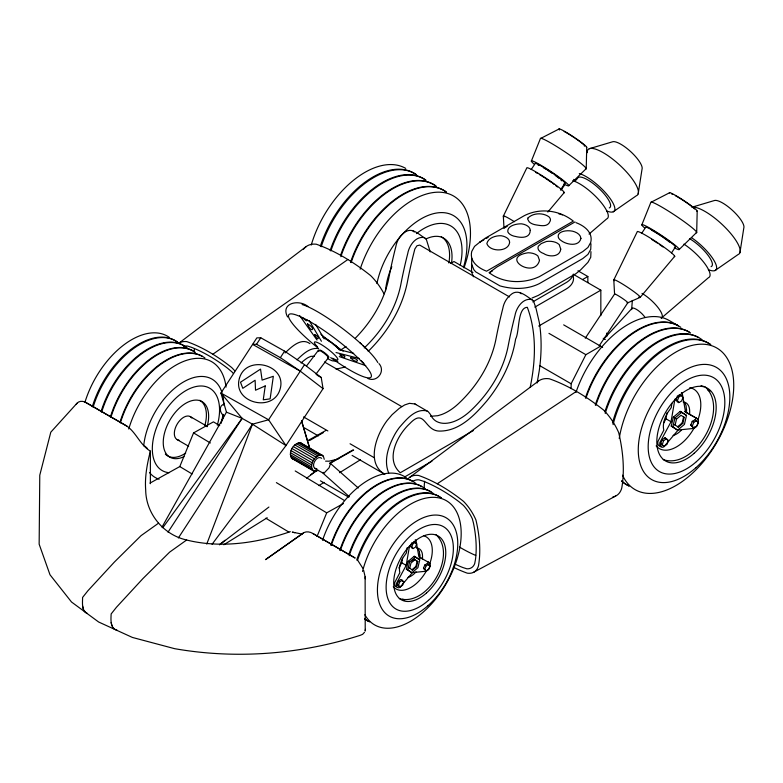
<?xml version="1.0" encoding="UTF-8"?>
<svg xmlns="http://www.w3.org/2000/svg" width="783" height="783" viewBox="0 0 783 783"><rect width="100%" height="100%" fill="white"/><g stroke="black" fill="none" stroke-linecap="round" stroke-linejoin="round"><path stroke-width="1.17" d="M471.748 258.38L471.523 271.936L473.5 276.742M571.14 388.622L571.14 383.778L585.87 354.679L600.59 346.184M600.835 315.647L600.835 290.18L573.596 274.451M586.731 147.263L586.232 168.609L568.85 185.6M697.193 211.038L696.694 232.375L679.311 249.376M590.969 243.738L590.744 249.337L587.945 254.397L582.767 258.566L539.389 283.603C527.262 289.681 512.816 289.485 499.975 285.893L475.77 271.916L473.891 269.753L471.523 263.988M590.969 251.686L590.744 257.284L587.945 262.344L580.409 270.106L575.867 273.698L538.254 295.416L532.029 298.039M632.331 300.427L631.734 308.668L603.605 339.235M365.221 630.785L365.123 576.787L363.645 570.357M318.064 470.319L316.391 471.082L313.474 470.906L292.255 458.652C286.999 453.357 293.938 441.495 301.112 443.08L322.332 455.324L323.359 456.225L324.26 459.298M313.474 470.906C308.218 465.611 315.158 453.749 322.332 455.324M323.173 472.325L323.281 473.421L349.287 496.676M638.174 193.861L642.031 169.197A20.338 6.01 42.6 0 0 630.824 151.745A20.338 6.01 42.6 0 0 612.394 141.84L589.286 148.721M739.955 252.625L743.811 227.961A20.338 6.01 42.6 0 0 732.604 210.5A20.338 6.01 42.6 0 0 714.174 200.595L692.221 207.143M398.85 568.008L401.767 562.811L402.511 558.23M407.229 547.542L406.357 552.945L405.212 554.618A16.316 9.425 -60 0 0 399.839 572.706L394.701 582.601A5.687 3.279 -60 0 0 396.501 586.8M428.262 562.448A4.933 2.848 -60 0 0 427.929 561.949L429.603 562.918A4.933 2.848 -60 0 1 429.671 567.381A4.933 2.848 -60 0 1 426.089 571.218L412.426 572.618L399.829 587.456A5.687 3.279 -60 0 1 396.384 583.57L406.191 565.365L409.587 545.536M663.641 423.045L666.01 418.836L666.969 412.905M671.922 403.362L671.246 407.581L669.945 409.489A18.606 10.737 -60 0 0 663.808 430.121L657.955 441.397A6.479 3.739 -60 0 0 661.234 446.065M684.528 411.437L697.741 418.954A5.628 3.249 -60 0 1 697.819 424.043A5.628 3.249 -60 0 1 693.738 428.418L678.156 430.014L663.798 446.927A6.479 3.739 -60 0 1 659.873 442.503L671.051 421.743L674.926 399.134M365.191 630.883L365.446 629.346M361.345 360.894L363.958 363.469M530.14 387.448C535.66 361.12 536.874 332.863 527.321 307.308C517.211 307.582 519.667 331.875 515.615 339.049C512.023 361.795 501.374 382.965 486.957 400.769C474.762 415.049 459.406 431.492 439.077 431.081C424.132 430.503 424.905 407.512 409.715 423.681C397.235 435.211 384.933 459.435 400.279 472.756L473.333 430.581M537.109 383.014L539.242 370.799A170.156 98.237 -60 0 0 539.242 322.146L535.954 308.12L533.438 300.819C526.998 296.826 518.121 287.704 510.643 294.868C506.444 298.225 503.733 303.168 502.803 308.443A388.75 224.447 -60 0 0 495.825 339.783C490.726 364.712 476.328 387.145 457.791 404.292A50.944 29.411 -60 0 1 441.749 414.501L437.844 415.695L430.601 416.302M364.506 632.273L362.617 634.338L360.16 635.346C300.398 654.382 236.446 659.472 174.589 648.667L132.425 637.45L98.638 622.005L71.517 602.01L49.995 574.771L39.15 544.175L39.776 475.203L50.797 432.187L77.018 403.235C79.406 400.534 83.556 400.965 86.365 402.726L126.983 426.177C136.477 432.921 140.079 444.92 150.375 451.135C147.194 463.751 144.659 476.876 145.687 489.913C145.892 512.982 162.668 534.026 185.307 539.683C220.082 548.707 256.863 543.187 290.336 531.647M406.397 569.153L408.207 561.323L414.197 556.282L415.558 557.065L419.737 559.855L417.926 567.675L411.936 572.725L406.397 569.153L411.936 572.725M407.757 569.936L409.568 562.106L415.558 557.065M415.949 566.412L417.153 561.215L417.731 561.548L416.527 566.745L412.543 570.093L411.975 569.77L415.949 566.412L416.527 566.745M671.285 426.06L673.351 417.143L680.182 411.388L681.729 412.289L686.495 415.46L684.44 424.386L677.608 430.131L671.285 426.06L677.608 430.131M672.842 426.96L674.897 418.034L681.729 412.289M676.502 419.101L675.132 425.032L674.476 424.65L678.303 427.146L682.835 423.319L684.205 417.388L681.044 415.284L676.502 419.101L675.846 418.719M678.303 427.146L677.647 426.764L682.189 422.947L683.559 417.016L684.205 417.388M398.713 586.193L397.177 584.647L398.234 581.28L400.827 579.469L402.188 580.252L403.715 581.798L402.658 585.165L400.074 586.976L397.03 585.224M400.074 586.976L398.537 585.43L399.594 582.072L402.188 580.252M660.774 443.726L661.978 439.889L664.933 437.824L666.49 438.725L668.232 440.486L667.028 444.313L664.072 446.388L660.774 443.726L664.072 446.388M662.33 444.617L663.534 440.79L666.49 438.725M206.751 544.077L252.449 424.18L268.598 419.786L304.509 364.643L284.591 351.146L260.759 337.767L256.844 337.884L220.933 393.027L226.444 412.171L161.973 527.165M414.09 541.454L416.683 543.989L415.45 547.17L412.993 548.589L411.633 547.806L410.4 546.054L411.222 543.931M412.993 548.589L411.76 546.837L412.993 543.666L415.45 542.237M423.505 568.292L424.778 565.023L427.312 563.564L428.673 564.347L429.936 566.148L428.673 569.417L426.138 570.876L423.505 568.292L426.138 570.876M424.866 569.075L426.138 565.806L428.673 564.347M680.065 394.485L683.021 397.382L681.611 401.004L678.802 402.619L677.256 401.728L675.846 399.731L676.904 397.01M678.802 402.619L677.403 400.622L678.802 397.01L681.611 395.386M690.792 425.081L692.241 421.362L695.128 419.688L696.684 420.588L698.123 422.644L696.684 426.363L693.797 428.027L690.792 425.081L693.797 428.027M692.348 425.972L693.797 422.252L696.684 420.588M531.334 161.141L540.358 138.689A27.503 2.427 33.6 0 1 565.463 152.176A27.503 2.427 33.6 0 1 585.664 168.991M641.796 224.917L650.82 202.464A27.503 2.427 33.6 0 1 675.935 215.951A27.503 2.427 33.6 0 1 696.126 232.766M150.023 483.091L179.787 466.57L193.558 432.901L213.436 421.861L219.729 425.639M317.056 536.414L326.707 512.836L343.443 503.547M212.066 544.263L285.971 445.586L323.046 388.652L300.271 371.142L252.606 344.393L256.53 344.266L260.759 337.767M256.53 344.266L280.363 357.645L284.591 351.146M168.022 532.166L242.113 418.376L220.933 393.027L268.598 419.786L285.971 445.586L252.449 424.18L242.113 418.376L226.444 412.171M178.358 537.97L252.449 424.18M531.217 169.539L535.151 163.627A17.921 1.576 33.6 0 1 551.506 172.417A17.921 1.576 33.6 0 1 564.67 183.369M560.452 190.024L565.042 183.114M641.678 233.314L645.613 227.403A17.921 1.576 33.6 0 1 661.968 236.192A17.921 1.576 33.6 0 1 675.132 247.144M585.273 338.187L614.567 294.085L613.794 279.942L637.215 231.817A22.492 1.987 33.6 0 1 657.749 242.847A22.492 1.987 33.6 0 1 674.271 256.599M599.201 345.832L627.829 302.727M671.569 252.811L675.504 246.89M561.196 189.936L564.612 184.994M162.795 527.722L242.113 418.376M76.166 404.39L77.018 403.235M306.652 365.788L318.338 350.373M315.97 374.098L328.39 357.714M547.836 212.056L564.269 192.51M640.308 297.237L674.731 256.286M574.976 181.167L577.443 178.495A21.865 6.46 42.6 0 1 598.418 187.92A21.865 6.46 42.6 0 1 609.291 207.906M355.374 338.148C371.573 321.598 384.208 300.878 388.838 278.004A388.75 224.447 -60 0 1 395.816 246.665C396.854 240.596 400.348 234.92 405.663 231.709C413.052 227.031 420.079 235.81 426.177 238.893L430.229 251.901M285.071 352.937C291.178 347.153 301.249 337.13 309.931 343.659M296.992 359.828C302.815 354.386 309.902 347.114 318.622 348.611M364.252 347.946C382.045 331.033 395.797 309.119 400.759 284.895A388.75 224.447 -60 0 1 407.737 253.545C409.029 245.784 415.861 235.497 424.768 237.709M368.196 351.361C387.174 332.716 401.865 308.942 407.268 282.692A382.907 221.07 -60 0 1 414.873 248.925L416.987 245.754L419.717 245.089L509.508 296.923M301.112 362.989L302.453 361.756A33.542 19.36 -60 0 1 308.032 357.616L310.9 356.343L314.267 356.236M303.197 533.027L265.506 559.639L302.023 534.065C304.783 530.933 309.579 531.442 312.828 533.477L354.983 557.946L312.828 533.477M589.041 234.058L606.639 218.946A27.444 8.104 42.6 0 0 599.171 200.164A27.444 8.104 42.6 0 0 572.725 180.677M411.985 561.372L414.373 559.365L414.951 559.688L410.967 563.046L409.763 568.243L409.196 567.91L412.543 570.093M479.734 242.201L474.547 246.371L471.748 251.431C469.311 261.502 478.305 268.089 486.595 271.202L573.342 221.119C559.551 210.03 539.781 207.603 524.042 215.814L485.303 238.179L479.734 242.201L483.963 239.764M220.258 543.999L225.044 540.27M219.494 544.841L268.902 507.051M306.682 478.159L316.371 470.749L310.538 474.85M306.27 246.518L178.475 343.502A34.207 18.567 57.2 0 1 186.775 341.594A157.51 85.494 57.2 0 1 231.631 367.491A34.168 18.547 57.2 0 1 234.773 370.848M575.994 222.656C584.265 225.739 593.171 232.355 590.744 242.378L587.945 247.438L582.767 251.607L539.389 276.644C523.651 283.935 503.352 283.573 489.238 272.738L496.716 267.12L574.996 221.922M409.509 477.473L538.303 381.194M158.43 523.259L141.048 535.65L114.377 562.067L87.892 590.764L82.587 597.439C82.607 602.626 81.256 610.691 87.246 613.402M186.667 539.986L169.617 552.142L142.946 578.559L116.461 607.256L111.157 613.931C110.892 619.255 109.963 628.778 117.127 630.246M212.839 354.239L347.848 259.516M613.206 211.811L636.383 195.73A33.561 9.905 42.6 0 0 617.503 163.109A33.561 9.905 42.6 0 0 587.26 152.675M714.987 270.575L738.163 254.495A33.561 9.905 42.6 0 0 725.635 227.882A33.561 9.905 42.6 0 0 692.025 207.211M437.237 483.786L576.405 391.383M223.821 544.772L267.218 517.759M318.887 485.607L324.054 482.387M339.607 472.707L360.346 459.807M486.077 238.541L488.191 237.318M504.066 228.156L507.237 226.326M450.812 263.352L453.974 261.532L472.961 272.494M489.238 272.738L492.419 270.908M532.743 301.905L565.923 282.751A25.917 14.965 0 0 0 573.293 274.119M534.818 307.132L565.923 289.172A25.917 14.965 0 0 0 573.019 275.665M582.513 279.59L587.847 276.507L587.847 282.575M309.794 440.418L323.389 432.568M538.704 326.051L600.835 290.18M329.741 463.536L353.652 450.049M404.439 477.072L431.922 461.207M677.256 396.11L679.125 395.033M329.858 463.076L353.006 449.922M307.973 440.555L325.943 430.415M473.412 572.393L615.624 496.06M540.926 138.307L559.268 128.892M651.387 202.083L669.729 192.667M627.663 302.835L639.975 297.452M224.418 404.155C218.379 405.114 219.71 413.17 223.821 415.783M345.342 366.973L336.073 369.155M337.972 459.102L328.938 461.197L325.581 461.138M316.861 468.684C309.324 468.704 316.244 454.15 321.647 458.3M399.291 598.594C427.449 607.334 457.761 554.824 436.111 534.809M337.864 361.403L332.305 360.806L329.428 359.612A38.847 22.423 -60 0 1 327.725 358.506M330.201 463.233L358.271 487.975M367.912 378.512C377.112 382.779 385.911 371.142 378.943 363.547M302.023 534.065L292.255 532.117L294.79 532.704M338.667 349.521L353.691 353.358M336.024 352.536L359.133 358.438M292.255 458.652L293.596 459.024M558.768 213.788L562.517 214.875M701.069 385.657L704.142 386.606M663.191 459.621C694.736 470.26 730.148 408.922 705.16 386.919M339.284 356.578L365.72 365.622M532.019 299.635C523.113 297.423 516.3 307.709 514.989 315.471A388.75 224.447 -60 0 0 508.01 346.82C502.911 371.749 488.523 394.182 469.986 411.329A50.944 29.411 -60 0 1 453.934 421.538C448.444 423.544 442.052 424.357 436.689 421.538A38.847 22.423 -60 0 1 430.396 414.383L428.174 411.633L414.902 403.95L409.44 403.333L404.605 404.968L399.213 408.393L392.068 414.716L387.242 420.373A37.985 21.934 -60 0 0 383.034 426.666C374.812 440.369 367.521 464.407 384.844 474.312L352.105 455.403M427.087 410.987C415.479 408.002 406.23 419.649 399.428 427.41A37.985 21.934 -60 0 0 395.219 433.704C388.691 445.351 383.259 460.012 388.73 473.098M307.895 306.476C299.096 299.037 280.099 302.884 287.567 316.968M337.913 348.298L338.08 348.445A39.453 24.508 -44.8 0 0 333.127 343.962M316.988 375.126L321.236 377.514L323.046 388.652M697.741 418.954L685.536 412.073L682.238 393.272A5.608 3.24 -60 0 0 681.376 392.596M429.603 562.918L418.895 556.879L415.998 540.387A4.923 2.838 -60 0 0 415.244 539.8M84.828 401.973L126.983 426.177M577.952 270.791L587.847 276.507M707.969 390.188L709.878 391.294M603.223 338.295L605.337 339.509M563.672 324.867L602.636 347.358M684.782 402.873L686.123 405.79L686.544 412.572M675.846 399.731L677.403 400.622M686.544 409.45L686.574 409.46A18.606 10.737 -60 0 1 686.319 412.572M548.952 333.362L585.87 354.679M686.495 415.46L680.182 411.388M692.241 421.362L693.797 422.252M673.351 417.143L674.897 418.034M682.189 422.947L682.835 423.319M666.01 418.836L671.051 421.743M539.497 365.504L571.14 383.778M668.232 440.486L664.933 437.824M661.978 439.889L663.534 440.79M324.475 361.991L401.591 406.504M303.579 416.928L327.881 430.953M350.06 443.765L374.362 457.791M304.567 427.958L318.299 435.886M299.762 442.708L323.359 456.225M298.196 442.904L319.415 455.158M296.512 443.667L317.732 455.921M294.848 444.93L316.068 457.184M293.322 446.604L314.541 458.848M292.039 448.551L313.259 460.796M291.08 450.636L312.3 462.89M290.493 452.721L311.712 464.975M314.874 468.567L323.712 473.461L329.066 467.823L330.641 463.272M290.317 454.688L311.536 466.942M290.562 456.401L311.781 468.655M291.217 457.752L314.815 471.278M320.423 480.811L348.738 497.166M415.323 543.206L416.683 543.989M411.633 542.873L412.993 543.666M190.318 416.625L207.143 426.344M410.4 546.054L411.76 546.837M417.016 547.669L419.414 551.369L419.776 557.32L422.526 558.905L422.526 556.165A16.316 9.425 -60 0 0 416.752 547.953M419.737 559.855L414.197 556.282M429.936 566.148L427.312 563.564M424.778 565.023L426.138 565.806M408.207 561.323L409.568 562.106M401.767 562.811L406.191 565.365M177.075 439.566L188.644 446.251M402.354 581.015L403.715 581.798M398.234 581.28L399.594 582.072M397.177 584.647L398.537 585.43M402.765 599.142L404.684 600.258M414.902 403.95L415.979 404.596M295.211 470.955L344.481 500.543M193.558 432.901L210.333 442.972M276.379 482.622L326.707 512.836M179.787 466.57L192.119 473.979M265.809 518.219L288.839 532.058M414.373 559.365L417.731 561.548M280.363 357.645L300.271 371.142M304.509 364.643L321.236 377.514M519.834 292.597L521.253 293.782M412.837 230.828L414.256 232.013M301.112 443.08L302.796 445.331M145.021 446.241L147.556 448.581M359.74 342.514L368.411 350.686M338.08 348.445L336.015 346.497A12.694 2.212 37.2 0 0 333.578 344.451M112.674 627.232L114.612 629.278M84.114 610.74L86.042 612.786M302.718 317.81L306.075 320.668L306.965 320.707L306.946 319.709M357.958 560.677L362.793 568.223M299.693 315.676L317.007 340.037M695.128 419.688L696.097 421.058M315.598 324.397L324.152 338.863M309.207 320.609L321.431 341.261M301.514 421.009L309.491 447.719M301.749 421.166L309.882 448.933M111.157 622.475L111.979 625.852M82.587 605.983L83.409 609.36M503.978 227.951L503.332 216.167L526.753 168.042A22.492 1.987 33.6 0 1 547.288 179.072A22.492 1.987 33.6 0 1 563.799 192.824M365.123 576.787L365.221 578.813M689.676 414.383L689.676 411.251A18.606 10.737 -60 0 0 683.099 401.894M606.737 333.078L606.737 336.651M150.375 451.135L150.375 483.708M179.013 440.163A13.242 7.644 -60 0 1 177.075 424.269A13.242 7.644 -60 0 1 191.806 418.005M128.755 428.996A71.713 41.401 -60 0 1 182.175 362A71.713 41.401 -60 0 1 226.052 387.115M223.723 415.147A71.713 41.401 -60 0 1 222.098 420.863M119.887 422.526A71.713 41.401 -60 0 1 202.415 356.363M110.912 417.349A71.713 41.401 -60 0 1 195.456 352.477M120.396 422.83A71.713 41.401 -60 0 1 204.94 357.958M84.926 402.345A71.713 41.401 -60 0 1 169.471 337.483M101.702 412.034A71.713 41.401 -60 0 1 187.215 347.897M110.364 417.036A71.713 41.401 -60 0 1 192.892 350.862M169.128 472.717A47.548 27.454 -60 0 1 155.983 429.064A47.548 27.454 -60 0 1 199.616 386.029A47.548 27.454 -60 0 1 217.331 425.179M143.71 445.811A56.797 32.788 -60 0 1 180.07 384.13A56.797 32.788 -60 0 1 222.02 392.655M222.861 395.963A56.797 32.788 -60 0 1 223.742 405.105M223.018 414.315A56.797 32.788 -60 0 1 221.012 423.486M159.135 479.196A56.797 32.788 -60 0 1 149.475 472.462M92.335 406.631A71.713 41.401 -60 0 1 177.849 342.494M183.966 456.646A32.103 18.538 -60 0 1 163.618 437.521A32.103 18.538 -60 0 1 192.178 400.583A32.103 18.538 -60 0 1 207.074 426.764M101.056 411.662A71.713 41.401 -60 0 1 183.584 345.489M93.148 407.091A71.713 41.401 -60 0 1 177.692 342.22M199.743 400.289A32.103 18.538 -60 0 1 204.833 425.472M185.669 453.073A32.103 18.538 -60 0 1 165.33 454.111M384.042 293.85A41.342 22.443 57.2 0 0 370.594 275.557A190.592 103.444 57.2 0 0 316.312 244.218A41.391 22.462 57.2 0 0 303.559 249.17M183.613 346.497A29.167 15.826 57.2 0 1 187.333 345.998L191.238 347.231A152.47 82.753 57.2 0 1 227.501 368.167L231.905 371.876A29.128 15.807 57.2 0 1 233.226 373.344M194.272 352.252A120.709 65.518 57.2 0 1 194.409 348.778M537.118 382.231A41.342 22.443 57.2 0 1 549.431 378.806A190.592 103.444 57.2 0 1 603.703 410.145A41.391 22.462 57.2 0 1 618.687 432.617A152.147 82.577 57.2 0 1 621.761 488.024L621.252 489.6A34.618 18.792 57.2 0 1 612.903 496.941M453.435 567.244A161.895 87.872 57.2 0 0 467.294 573.176A28.609 15.533 57.2 0 0 478.061 567.058L478.482 565.757A125.74 68.248 57.2 0 0 475.937 519.971A34.207 18.567 57.2 0 0 463.556 501.394A157.51 85.494 57.2 0 0 418.699 475.496A34.168 18.547 57.2 0 0 408.52 478.325M455.677 564.426A156.864 85.141 57.2 0 0 462.841 567.528L466.913 568.82A23.568 12.792 57.2 0 0 474.674 563.672L475.457 559.639A120.709 65.518 57.2 0 0 473.421 522.907L472.286 518.679A29.167 15.826 57.2 0 0 463.438 505.407L459.425 502.06A152.47 82.753 57.2 0 0 423.163 481.134L418.885 479.822A29.128 15.807 57.2 0 0 412.338 481.643M475.731 555.441A156.864 85.141 57.2 0 1 459.425 547.043M424.21 487.515A98.061 53.224 57.2 0 1 424.621 481.271M631.715 309.637A9.699 2.868 42.6 0 1 636.285 309.275A9.699 2.868 42.6 0 1 644.967 317.281M642.031 293.39A19.389 5.726 42.6 0 1 658.121 307.68A19.389 5.726 42.6 0 1 661.175 318.27L708.419 277.711A27.444 8.104 42.6 0 0 705.023 263.959A27.444 8.104 42.6 0 0 683.931 244.11M691.389 237.562A27.444 8.104 42.6 0 1 714.771 261.855A27.444 8.104 42.6 0 1 708.312 269.685M689.49 238.619A21.865 6.46 42.6 0 1 707.626 254.729A21.865 6.46 42.6 0 1 711.072 266.67M579.293 173.542A27.444 8.104 42.6 0 1 609.81 198.06A27.444 8.104 42.6 0 1 606.541 210.93M574.546 181.392A27.444 8.104 42.6 0 1 573.685 179.395M503.909 216.979A15.895 1.4 33.6 0 1 514.382 221.706M564.151 131.475A14.192 1.253 33.6 0 1 574.722 137.955M575.476 138.474A14.192 1.253 33.6 0 1 582.278 143.495M582.855 143.984A14.192 1.253 33.6 0 1 584.147 145.188M584.656 145.912A14.192 1.253 33.6 0 1 584.363 146.108M538.117 165.164A14.192 1.253 33.6 0 1 539.203 165.497M543.373 167.67A14.192 1.253 33.6 0 1 546.182 169.353M547.18 169.98A14.192 1.253 33.6 0 1 552.309 173.356M555.206 175.392A14.192 1.253 33.6 0 1 559.111 178.377M560.98 180.07A14.192 1.253 33.6 0 1 561.499 180.795M534.182 164.185A22.492 1.987 33.6 0 1 538.782 164.038A22.492 1.987 33.6 0 1 564.024 180.932A22.492 1.987 33.6 0 1 563.838 184.015M535.484 172.289A17.921 1.576 33.6 0 1 537.569 173.454M539.291 174.462A17.921 1.576 33.6 0 1 543.999 177.398M544.968 178.025A17.921 1.576 33.6 0 1 551.633 182.566M552.514 183.202A17.921 1.576 33.6 0 1 554.178 184.426M555.695 185.571A17.921 1.576 33.6 0 1 557.447 186.971M559.522 129.978A16.678 1.468 33.6 0 1 572.324 136.105A16.678 1.468 33.6 0 1 586.389 147.498M614.371 280.754A15.895 1.4 33.6 0 1 628.309 287.743A15.895 1.4 33.6 0 1 638.771 297.07M614.861 294.486A7.947 0.705 33.6 0 1 621.829 297.98A7.947 0.705 33.6 0 1 627.056 302.649M671.745 194.057A14.192 1.253 33.6 0 1 672.822 194.399M675.357 195.642A14.192 1.253 33.6 0 1 691.35 206.164M692.074 206.732A14.192 1.253 33.6 0 1 694.609 208.963M651.456 230.133A14.192 1.253 33.6 0 1 659.697 235.066M660.47 235.575A14.192 1.253 33.6 0 1 662.017 236.613M662.77 237.132A14.192 1.253 33.6 0 1 669.573 242.153M644.654 227.961A22.492 1.987 33.6 0 1 649.244 227.814A22.492 1.987 33.6 0 1 674.486 244.707A22.492 1.987 33.6 0 1 674.3 247.79M651.583 239.353A17.921 1.576 33.6 0 1 657.387 243.092M659.315 244.404A17.921 1.576 33.6 0 1 662.976 246.978M669.387 192.902A16.678 1.468 33.6 0 1 684.606 201.084A16.678 1.468 33.6 0 1 696.85 211.273M346.017 346.448A50.944 29.411 -60 0 1 340.781 349.874M356.705 560.051A71.713 41.401 -60 0 1 441.495 498.203M368.94 621.477A71.713 41.401 -60 0 1 364.79 619.079M357.469 560.491A71.713 41.401 -60 0 1 441.299 497.919M369.703 621.917A71.713 41.401 -60 0 1 364.584 618.785M416.096 571.825A16.316 9.425 -60 0 1 408.002 577.423M349.189 555.715A71.713 41.401 -60 0 1 431.002 491.832M348.954 554.207A71.713 41.401 -60 0 1 433.361 493.515M419.805 554.589A16.316 9.425 -60 0 1 419.414 558.269M340.351 550.606A71.713 41.401 -60 0 1 425.14 488.768M339.832 550.302A71.713 41.401 -60 0 1 421.636 486.429M322.557 540.329A71.713 41.401 -60 0 1 406.377 477.757M362.519 571.424A71.713 41.401 -60 0 1 438.832 497.871A71.713 41.401 -60 0 1 443.707 587.818A71.713 41.401 -60 0 1 364.858 614.714M423.955 535.817A30.126 17.392 -60 0 1 429.436 564.474M426.05 571.521A30.126 17.392 -60 0 1 393.272 586.712M331.307 545.379A71.713 41.401 -60 0 1 413.111 481.506M330.817 545.105A71.713 41.401 -60 0 1 415.607 483.258M321.206 246.733A81.755 47.195 -60 0 1 416.478 174.726M320.335 246.224A81.755 47.195 -60 0 1 416.527 174.883M330.152 250.521A81.755 47.195 -60 0 1 425.962 180.325M330.857 250.932A81.755 47.195 -60 0 1 425.756 180.08M340.625 255.189A81.755 47.195 -60 0 1 435.133 185.493M340.83 256.687A81.755 47.195 -60 0 1 436.63 186.491M376.917 283.554A64.744 37.378 -60 0 1 435.857 213.142A64.744 37.378 -60 0 1 463.438 267.512M360.141 269.215A81.755 47.195 -60 0 1 438.04 192.178A81.755 47.195 -60 0 1 463.996 267.855M311.243 245.05A81.755 47.195 -60 0 1 405.692 168.384M416.429 233.618A54.203 31.3 -60 0 1 460.208 265.271M385.539 290.718A54.203 31.3 -60 0 1 391.823 266.709M425.805 239.05A40.06 23.128 -60 0 1 451.478 263.235M441.289 236.789A40.06 23.128 -60 0 1 448.845 262.99M350.549 262.295A81.755 47.195 -60 0 1 446.359 192.099M351.097 262.618A81.755 47.195 -60 0 1 445.997 191.757M612.502 422.977A81.755 47.195 -60 0 1 710.71 344.726M629.16 485.959A81.755 47.195 -60 0 1 621.594 481.163M613.089 424.621A81.755 47.195 -60 0 1 710.661 344.569M629.003 486.008A81.755 47.195 -60 0 1 621.624 480.889M681.553 429.975A18.606 10.737 -60 0 1 673.116 435.485M695.833 417.848A5.628 3.249 -60 0 1 696.214 418.416M605.23 413.434A81.755 47.195 -60 0 1 702.136 339.783M604.877 411.878A81.755 47.195 -60 0 1 698.632 337.512M595.873 405.31A81.755 47.195 -60 0 1 689.255 332.1M595.276 404.968A81.755 47.195 -60 0 1 690.557 332.961M575.965 392.44A81.755 47.195 -60 0 1 668.966 320.384L678.391 325.826A81.755 47.195 -60 0 0 585.39 397.881M619.236 438.5A81.755 47.195 -60 0 1 704.847 344.314A81.755 47.195 -60 0 1 714.037 446.995A81.755 47.195 -60 0 1 622.524 475.183M689.745 387.693A34.344 19.829 -60 0 1 697.986 419.571M694.775 426.804A34.344 19.829 -60 0 1 656.144 445.879M585.938 398.204A81.755 47.195 -60 0 1 680.838 327.343M322.586 336.837A14.632 2.545 37.2 0 1 340.478 350.334M325.806 339.049A12.694 2.212 37.2 0 1 330.945 342.435M317.585 346.938A14.632 2.545 37.2 0 1 318.573 343.052A14.632 2.545 37.2 0 1 335.564 355.864A14.632 2.545 37.2 0 1 332.599 358.262M319.953 350.021A6.01 1.047 37.2 0 1 326.041 353.906A6.01 1.047 37.2 0 1 328.694 357.391M343.15 351.156A51.629 8.985 37.2 0 1 320.922 334.263M302.091 304.538A51.629 8.985 37.2 0 1 360.992 343.776M362.754 345.401A51.629 8.985 37.2 0 1 377.798 362.539M318.035 347.985A51.629 8.985 37.2 0 1 298.46 315.833A51.629 8.985 37.2 0 1 367.462 368.245A51.629 8.985 37.2 0 1 330.7 357.596M318.945 351.498A6.254 1.086 37.2 0 1 323.506 352.8A6.254 1.086 37.2 0 1 327.646 357.851M265.231 385.931L263.264 399.8L270.135 398.86L273.336 376.29L262.109 380.107L260.533 369.106L240.498 382.221L242.799 388.309L255.111 380.244L255.522 390.218L265.231 385.931M509.616 242.201C508.852 252.087 489.855 252.38 486.84 243.552C488.24 237.729 495.766 235.487 501.179 235.742A11.393 6.577 0 0 1 509.234 240.401L509.616 242.201M530.218 230.319C530.208 238.238 521.429 237.944 515.88 236.554A11.393 6.577 0 0 1 507.824 231.905C506.875 225.67 516.878 223.517 521.772 223.86A11.393 6.577 0 0 1 529.827 228.509L530.218 230.319M239.441 378.199C232.062 402.775 273.179 413.248 280.06 389.259C287.449 364.672 246.332 354.21 239.441 378.199M539.487 260.396C534.505 279.6 499.123 257.235 528.094 252.762A11.393 6.577 0 0 1 537.96 256.051L539.487 260.396M560.745 249.121C559.953 257.186 548.961 257.206 543.666 253.535A11.373 6.567 0 0 1 538.361 246.136L541.307 243.542L546.407 241.487A11.373 6.567 0 0 1 557.388 243.2L559.219 244.58L560.745 249.121M340.037 354.807C344.902 360.356 348.014 355.179 340.037 354.807M350.657 357.851C357.528 365.26 361.687 358.653 350.657 357.851M580.937 238.404C578.98 246.899 566.99 244.815 561.499 240.821A11.393 6.577 0 0 1 558.553 234.469L559.688 233.099A11.481 5.873 5.1 0 1 572.5 231.171C576.171 232.091 580.516 234.186 580.937 238.404M307.553 323.947C311.282 334.047 316.802 328.654 307.553 323.947M314.668 334.566C317.164 341.956 321.49 337.806 314.668 334.566M528.055 217.899L527.664 219.162L529.191 221.853A11.393 6.577 0 0 0 536.11 224.917C540.984 225.641 547.806 227.324 550.058 221.295A11.402 5.794 5.3 0 0 548.922 216.793C542.942 212.565 533.38 212.761 528.055 217.899M426.481 593.025A36.821 21.258 -60 0 0 438.147 535.993A36.821 21.258 -60 0 0 394.583 574.614A36.821 21.258 -60 0 0 426.481 593.025M427.988 605.69A56.797 32.788 -60 0 0 445.987 517.71A56.797 32.788 -60 0 0 378.796 577.286A56.797 32.788 -60 0 0 427.988 605.69M428.438 600.355A47.548 27.454 -60 0 0 443.511 526.695A47.548 27.454 -60 0 0 387.262 576.582A47.548 27.454 -60 0 0 428.438 600.355M694.178 453.279A41.979 24.234 -60 0 0 707.489 388.26A41.979 24.234 -60 0 0 657.828 432.294A41.979 24.234 -60 0 0 694.178 453.279M695.901 467.715A64.744 37.378 -60 0 0 716.425 367.423A64.744 37.378 -60 0 0 639.828 435.338A64.744 37.378 -60 0 0 695.901 467.715M696.42 461.637A54.203 31.3 -60 0 0 713.597 377.67A54.203 31.3 -60 0 0 649.479 434.536A54.203 31.3 -60 0 0 696.42 461.637"/></g></svg>
